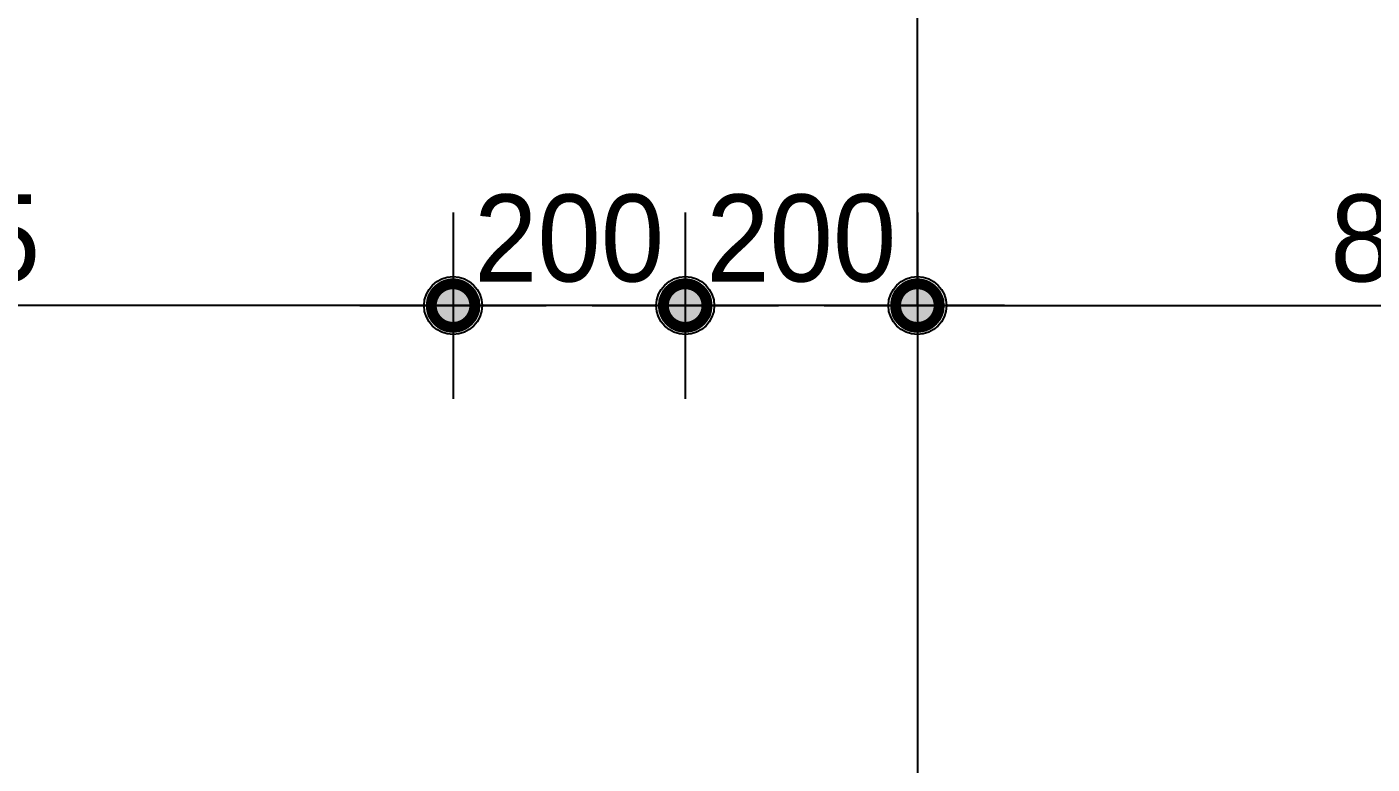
# Model space of a CAD drawing. Header units: inches. Extents: x 220271 to 272471, y 38563 to 64452.
# Drawn here: x 261446 to 262605, y 50868 to 51503 of the extents above; entities that cross this region are included whole.
import ezdxf

# ---------------------------------------------------------------- set-up
doc = ezdxf.new("R2010")
doc.units = ezdxf.units.IN
doc.header["$LTSCALE"] = 50
doc.header["$MEASUREMENT"] = 0
doc.layers.add('07-DIM WAL', color=5, linetype='Continuous')
doc.layers.add('RC-LIGHT', color=7, linetype='Continuous')
doc.styles.add('스타일1', font='HY울릉도M.TTF')
doc.dimstyles.new('30', dxfattribs={"dimscale": 30, "dimtxt": 2.5, "dimasz": 2.5, "dimexe": 1.25, "dimexo": 2, "dimtad": 1, "dimdec": 0, "dimtxsty": '스타일1', "dimblk": 'DOTSMALL', "dimcen": 2.5, "dimclrd": 1, "dimclre": 1, "dimclrt": 7, "dimadec": 0, "dimazin": 0, "dimtfac": 1, "dimtdec": 0, "dimtix": 1, "dimtmove": 0, "dimatfit": 3, "dimldrblk": 'DOTSMALL', "dimfxl": 1.25, "dimarcsym": 0})

# ---------------------------------------------------------------- blocks, each defined once
blk = doc.blocks.new('1')
at = {"linetype": 'Continuous'}
h = blk.add_hatch(color=4, dxfattribs=at)
h.dxf.hatch_style = 1
edge = h.paths.add_edge_path()
edge.add_arc((11539653.5, -14273503.8), 37.5, 0, 360)
at = {"color": 1, "linetype": 'Continuous'}
for p, q in [((11539653.5, -14273637.1), (11539653.5, -14273370.5)), ((11539520.2, -14273503.8), (11539786.8, -14273503.8))]:
    blk.add_line(p, q, dxfattribs=at)
at = {"color": 4, "linetype": 'Continuous'}
for radius in [41.5, 37.5]:
    blk.add_circle((11539653.5, -14273503.8), radius, dxfattribs=at)
blk = doc.blocks.new('_DOTSMALL')
at = {"color": 0, "linetype": 'ByBlock', "const_width": 0.5}
blk.add_lwpolyline([(-0.0625, 0, 1), (0.0625, 0, 1)], format="xyb", close=True, dxfattribs=at)
blk = doc.blocks.new('*D161')
at = {"layer": '07-DIM WAL', "color": 1, "lineweight": -2, "transparency": 16777216}
for p, q in [((262012.9, 51322.6), (262012.9, 51300.1)), ((262212.9, 51322.6), (262212.9, 51300.1)), ((262287.9, 51262.6), (261937.9, 51262.6))]:
    blk.add_line(p, q, dxfattribs=at)
at = {"layer": 'Defpoints', "color": 0, "transparency": 16777216}
for p in [(262012.9, 51262.6), (262012.9, 51262.6), (262212.9, 51262.6)]:
    blk.add_point(p, dxfattribs=at)
at = {"layer": '07-DIM WAL', "color": 1, "lineweight": -2, "transparency": 16777216, "xscale": 75, "yscale": 75, "zscale": 75}
blk.add_blockref('_DOTSMALL', (262012.9, 51262.6), dxfattribs=at)
at = {"layer": '07-DIM WAL', "color": 1, "lineweight": -2, "transparency": 16777216, "xscale": 75, "yscale": 75, "zscale": 75, "rotation": 180}
blk.add_blockref('_DOTSMALL', (262212.9, 51262.6), dxfattribs=at)
at = {"layer": '07-DIM WAL', "color": 7, "transparency": 16777216, "insert": (262112.9, 51320.3), "char_height": 75, "attachment_point": 5, "style": '스타일1'}
blk.add_mtext('200', dxfattribs=at)
blk = doc.blocks.new('*D162')
at = {"layer": '07-DIM WAL', "color": 1, "lineweight": -2, "transparency": 16777216}
for p, q in [((261812.9, 51322.6), (261812.9, 51300.1)), ((262012.9, 51322.6), (262012.9, 51300.1)), ((262087.9, 51262.6), (261737.9, 51262.6))]:
    blk.add_line(p, q, dxfattribs=at)
at = {"layer": 'Defpoints', "color": 0, "transparency": 16777216}
for p in [(261812.9, 51262.6), (261812.9, 51262.6), (262012.9, 51262.6)]:
    blk.add_point(p, dxfattribs=at)
at = {"layer": '07-DIM WAL', "color": 1, "lineweight": -2, "transparency": 16777216, "xscale": 75, "yscale": 75, "zscale": 75}
blk.add_blockref('_DOTSMALL', (261812.9, 51262.6), dxfattribs=at)
at = {"layer": '07-DIM WAL', "color": 1, "lineweight": -2, "transparency": 16777216, "xscale": 75, "yscale": 75, "zscale": 75, "rotation": 180}
blk.add_blockref('_DOTSMALL', (262012.9, 51262.6), dxfattribs=at)
at = {"layer": '07-DIM WAL', "color": 7, "transparency": 16777216, "insert": (261912.9, 51320.3), "char_height": 75, "attachment_point": 5, "style": '스타일1'}
blk.add_mtext('200', dxfattribs=at)
blk = doc.blocks.new('*D163')
at = {"layer": '07-DIM WAL', "color": 1, "lineweight": -2, "transparency": 16777216}
for p, q in [((262212.9, 51322.6), (262212.9, 51300.1)), ((263087.9, 51322.6), (263087.9, 51300.1)), ((262212.9, 51262.6), (263087.9, 51262.6))]:
    blk.add_line(p, q, dxfattribs=at)
at = {"layer": 'Defpoints', "color": 0, "transparency": 16777216}
for p in [(262212.9, 51262.6), (263087.9, 51262.6), (263087.9, 51262.6)]:
    blk.add_point(p, dxfattribs=at)
at = {"layer": '07-DIM WAL', "color": 1, "lineweight": -2, "transparency": 16777216, "xscale": 75, "yscale": 75, "zscale": 75, "rotation": 180}
blk.add_blockref('_DOTSMALL', (262212.9, 51262.6), dxfattribs=at)
at = {"layer": '07-DIM WAL', "color": 1, "lineweight": -2, "transparency": 16777216, "xscale": 75, "yscale": 75, "zscale": 75}
blk.add_blockref('_DOTSMALL', (263087.9, 51262.6), dxfattribs=at)
at = {"layer": '07-DIM WAL', "color": 7, "transparency": 16777216, "insert": (262650.4, 51320.3), "char_height": 75, "attachment_point": 5, "style": '스타일1'}
blk.add_mtext('875', dxfattribs=at)
blk = doc.blocks.new('*D164')
at = {"layer": '07-DIM WAL', "color": 1, "lineweight": -2, "transparency": 16777216}
for p, q in [((260937.9, 51322.6), (260937.9, 51300.1)), ((261812.9, 51322.6), (261812.9, 51300.1)), ((261812.9, 51262.6), (260937.9, 51262.6))]:
    blk.add_line(p, q, dxfattribs=at)
at = {"layer": 'Defpoints', "color": 0, "transparency": 16777216}
for p in [(260937.9, 51262.6), (260937.9, 51262.6), (261812.9, 51262.6)]:
    blk.add_point(p, dxfattribs=at)
at = {"layer": '07-DIM WAL', "color": 1, "lineweight": -2, "transparency": 16777216, "xscale": 75, "yscale": 75, "zscale": 75, "rotation": 180}
blk.add_blockref('_DOTSMALL', (260937.9, 51262.6), dxfattribs=at)
at = {"layer": '07-DIM WAL', "color": 1, "lineweight": -2, "transparency": 16777216, "xscale": 75, "yscale": 75, "zscale": 75}
blk.add_blockref('_DOTSMALL', (261812.9, 51262.6), dxfattribs=at)
at = {"layer": '07-DIM WAL', "color": 7, "transparency": 16777216, "insert": (261375.4, 51320.3), "char_height": 75, "attachment_point": 5, "style": '스타일1'}
blk.add_mtext('875', dxfattribs=at)
blk = doc.blocks.new('*D165')
at = {"layer": '07-DIM WAL', "color": 1, "lineweight": -2, "transparency": 16777216}
for p, q in [((262212.9, 51262.6), (262212.9, 52520.1)), ((262267.9, 52520.1), (262250.4, 52520.1)), ((262152.9, 51262.6), (262175.4, 51262.6))]:
    blk.add_line(p, q, dxfattribs=at)
at = {"layer": 'Defpoints', "color": 0, "transparency": 16777216}
for p in [(262207.9, 52520.1), (262212.9, 52520.1), (262212.9, 51262.6)]:
    blk.add_point(p, dxfattribs=at)
at = {"layer": '07-DIM WAL', "color": 1, "lineweight": -2, "transparency": 16777216, "xscale": 75, "yscale": 75, "zscale": 75}
for p, rotation in [((262212.9, 52520.1), 90), ((262212.9, 51262.6), 270)]:
    blk.add_blockref('_DOTSMALL', p, dxfattribs=dict(at, rotation=rotation))
at = {"layer": '07-DIM WAL', "color": 7, "transparency": 16777216, "insert": (262155.3, 51891.3), "char_height": 75, "attachment_point": 5, "rotation": 90, "style": '스타일1'}
blk.add_mtext('1257', dxfattribs=at)
blk = doc.blocks.new('*D166')
at = {"layer": '07-DIM WAL', "color": 1, "lineweight": -2, "transparency": 16777216}
for p, q in [((262152.9, 51262.6), (262175.4, 51262.6)), ((262212.9, 51262.6), (262212.9, 49762.6)), ((262152.9, 49762.6), (262175.4, 49762.6))]:
    blk.add_line(p, q, dxfattribs=at)
at = {"layer": 'Defpoints', "color": 0, "transparency": 16777216}
for p in [(262212.9, 51262.6), (262212.9, 49762.6), (262212.9, 49762.6)]:
    blk.add_point(p, dxfattribs=at)
at = {"layer": '07-DIM WAL', "color": 1, "lineweight": -2, "transparency": 16777216, "xscale": 75, "yscale": 75, "zscale": 75}
for p, rotation in [((262212.9, 51262.6), 90), ((262212.9, 49762.6), 270)]:
    blk.add_blockref('_DOTSMALL', p, dxfattribs=dict(at, rotation=rotation))
at = {"layer": '07-DIM WAL', "color": 7, "transparency": 16777216, "insert": (262155.2, 50512.6), "char_height": 75, "attachment_point": 5, "rotation": 90, "style": '스타일1'}
blk.add_mtext('1500', dxfattribs=at)

msp = doc.modelspace()

# ---------------------------------------------------------------- block references
at = {"layer": 'RC-LIGHT', "xscale": 0.6024096385271789, "yscale": 0.6024096385271789, "zscale": 0.6024096385271789, "rotation": 270}
for p in [(8860309.2, 7002861.1), (8860509.2, 7002861.1), (8860709.2, 7002861.1)]:
    msp.add_blockref('1', p, dxfattribs=at)

# ---------------------------------------------------------------- dimensions: what is measured, and where the dimension line sits
at = {"layer": '07-DIM WAL'}
for base, p1, p2, picture, middle in [((262212.9493831, 52520.0972305), (262212.9493831, 51262.5972305), (262207.9493831, 52520.0972305), '*D165', (262155.3012473, 51891.3472305)), ((262212.9, 49762.6), (262212.9, 51262.6), (262212.9, 49762.6), '*D166', (262155.2, 50512.6))]:
    dim = msp.add_linear_dim(base=base, p1=p1, p2=p2, angle=90, dimstyle='30', dxfattribs=at)
    dim.commit()
    dim.dimension.update_dxf_attribs({"geometry": picture, "text_midpoint": middle})
for base, p1, p2, picture, middle in [((260937.9, 51262.6), (261781, 51262.6), (260937.9, 51262.6), '*D164', (261375.4, 51320.3)), ((261812.9, 51262.6), (262012.9, 51262.6), (261812.9, 51262.6), '*D162', (261912.9, 51320.3)), ((262012.9, 51262.6), (262212.9, 51262.6), (262012.9, 51262.6), '*D161', (262112.9, 51320.3)), ((263087.9, 51262.6), (262212.9, 51262.6), (263087.9, 51262.6), '*D163', (262650.4, 51320.3))]:
    dim = msp.add_linear_dim(base=base, p1=p1, p2=p2, dimstyle='30', dxfattribs=at)
    dim.commit()
    dim.dimension.update_dxf_attribs({"geometry": picture, "text_midpoint": middle})

doc.saveas('drawing.dxf')
